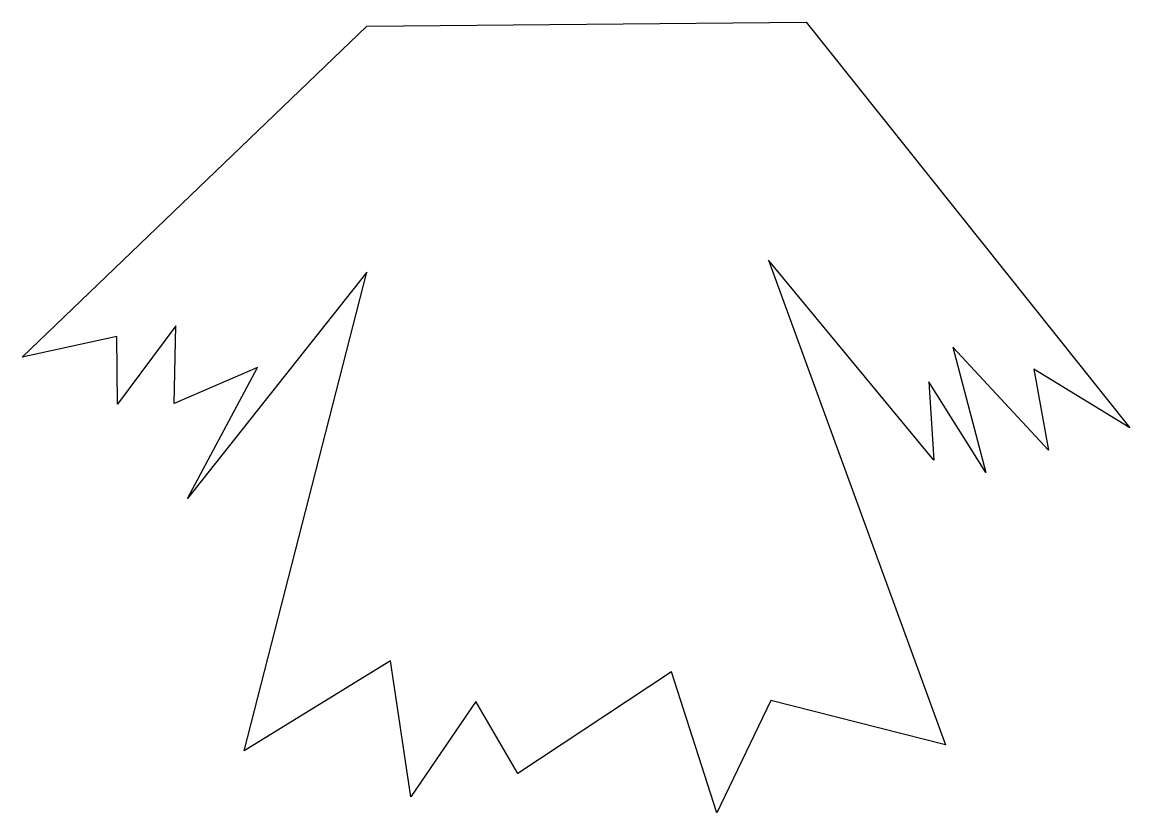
# Model space of a CAD drawing. Header units: centimetres. Extents: x -8 to 8, y -5.7 to 5.7.
import ezdxf

# ---------------------------------------------------------------- set-up
doc = ezdxf.new("R2010")
doc.units = ezdxf.units.CM
doc.header["$MEASUREMENT"] = 0
doc.layers.add('Camada 1', color=7, linetype='Continuous')

msp = doc.modelspace()

# ---------------------------------------------------------------- linework, layer by layer
at = {"layer": 'Camada 1'}
msp.add_open_spline([(-3.01432, 5.64856), (-3.01432, 5.64856), (-7.98774, 0.86945), (-7.98774, 0.86945), (-7.98774, 0.86945), (-7.98774, 0.86945), (-6.62067, 1.16758), (-6.62067, 1.16758), (-6.62067, 1.16758), (-6.62067, 1.16758), (-6.61149, 0.19463), (-6.61149, 0.19463), (-6.61149, 0.19463), (-6.61149, 0.19463), (-5.77345, 1.32075), (-5.77345, 1.32075), (-5.77345, 1.32075), (-5.77345, 1.32075), (-5.79485, 0.20333), (-5.79485, 0.20333), (-5.79485, 0.20333), (-5.79485, 0.20333), (-4.59449, 0.72057), (-4.59449, 0.72057), (-4.59449, 0.72057), (-4.59449, 0.72057), (-5.60324, -1.17086), (-5.60324, -1.17086), (-5.60324, -1.17086), (-5.60324, -1.17086), (-3.01445, 2.09653), (-3.01445, 2.09653), (-3.01445, 2.09653), (-3.01445, 2.09653), (-4.7857, -4.81214), (-4.7857, -4.81214), (-4.7857, -4.81214), (-4.7857, -4.81214), (-2.67372, -3.51314), (-2.67372, -3.51314), (-2.67372, -3.51314), (-2.67372, -3.51314), (-2.3817, -5.47526), (-2.3817, -5.47526), (-2.3817, -5.47526), (-2.3817, -5.47526), (-1.44439, -4.09887), (-1.44439, -4.09887), (-1.44439, -4.09887), (-1.44439, -4.09887), (-0.84042, -5.13995), (-0.84042, -5.13995), (-0.84042, -5.13995), (-0.84042, -5.13995), (1.37575, -3.6716), (1.37575, -3.6716), (1.37575, -3.6716), (1.37575, -3.6716), (2.03256, -5.70669), (2.03256, -5.70669), (2.03256, -5.70669), (2.03256, -5.70669), (2.80808, -4.08675), (2.80808, -4.08675), (2.80808, -4.08675), (2.80808, -4.08675), (5.33053, -4.7248), (5.33053, -4.7248), (5.33053, -4.7248), (5.33053, -4.7248), (2.77611, 2.27095), (2.77611, 2.27095), (2.77611, 2.27095), (2.77611, 2.27095), (5.1603, -0.61709), (5.1603, -0.61709), (5.1603, -0.61709), (5.1603, -0.61709), (5.0873, 0.51546), (5.0873, 0.51546), (5.0873, 0.51546), (5.0873, 0.51546), (5.90965, -0.79579), (5.90965, -0.79579), (5.90965, -0.79579), (5.90965, -0.79579), (5.43412, 1.01383), (5.43412, 1.01383), (5.43412, 1.01383), (5.43412, 1.01383), (6.81575, -0.46958), (6.81575, -0.46958), (6.81575, -0.46958), (6.81575, -0.46958), (6.6021, 0.69591), (6.6021, 0.69591), (6.6021, 0.69591), (6.6021, 0.69591), (7.98774, -0.15124), (7.98774, -0.15124), (7.98774, -0.15124), (7.98774, -0.15124), (3.3219, 5.70669), (3.3219, 5.70669), (3.3219, 5.70669), (3.3219, 5.70669), (-3.01432, 5.64856), (-3.01432, 5.64856)], degree=3, knots=[0, 0, 0, 0, 0.03571429, 0.03571429, 0.03571429, 0.03571429, 0.07142857, 0.07142857, 0.07142857, 0.07142857, 0.10714286, 0.10714286, 0.10714286, 0.10714286, 0.14285714, 0.14285714, 0.14285714, 0.14285714, 0.17857143, 0.17857143, 0.17857143, 0.17857143, 0.21428571, 0.21428571, 0.21428571, 0.21428571, 0.25, 0.25, 0.25, 0.25, 0.28571429, 0.28571429, 0.28571429, 0.28571429, 0.32142857, 0.32142857, 0.32142857, 0.32142857, 0.35714286, 0.35714286, 0.35714286, 0.35714286, 0.39285714, 0.39285714, 0.39285714, 0.39285714, 0.42857143, 0.42857143, 0.42857143, 0.42857143, 0.46428571, 0.46428571, 0.46428571, 0.46428571, 0.5, 0.5, 0.5, 0.5, 0.53571429, 0.53571429, 0.53571429, 0.53571429, 0.57142857, 0.57142857, 0.57142857, 0.57142857, 0.60714286, 0.60714286, 0.60714286, 0.60714286, 0.64285714, 0.64285714, 0.64285714, 0.64285714, 0.67857143, 0.67857143, 0.67857143, 0.67857143, 0.71428571, 0.71428571, 0.71428571, 0.71428571, 0.75, 0.75, 0.75, 0.75, 0.78571429, 0.78571429, 0.78571429, 0.78571429, 0.82142857, 0.82142857, 0.82142857, 0.82142857, 0.85714286, 0.85714286, 0.85714286, 0.85714286, 0.89285714, 0.89285714, 0.89285714, 0.89285714, 0.92857143, 0.92857143, 0.92857143, 0.92857143, 1, 1, 1, 1], dxfattribs=at)

doc.saveas('drawing.dxf')
